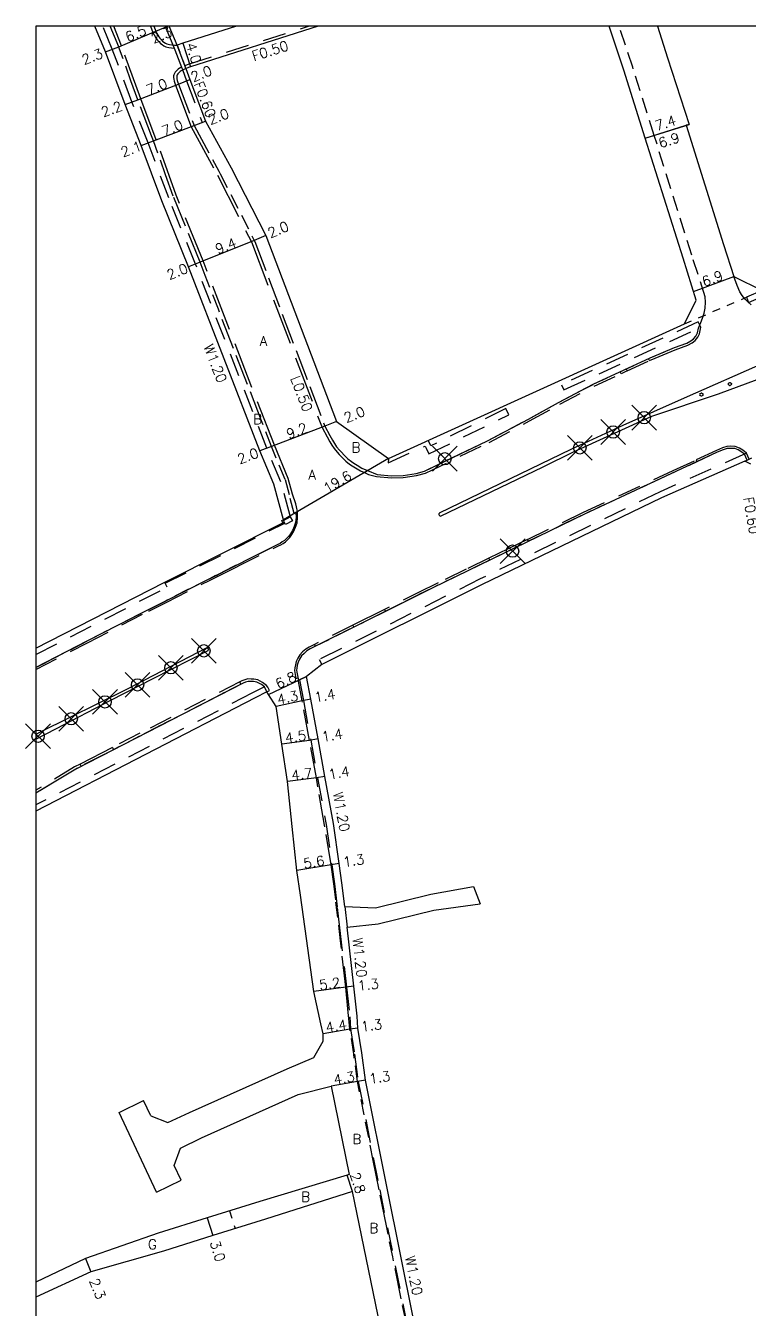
# Model space of a CAD drawing. Header units: metres. Extents: x -4002 to -3200, y -109800 to -109200.
# Drawn here: x -4001.7 to -3885.1, y -109406.7 to -109199.9 of the extents above; entities that cross this region are included whole.
import ezdxf

# ---------------------------------------------------------------- set-up
doc = ezdxf.new("R2010")
doc.units = ezdxf.units.M
doc.header["$LTSCALE"] = 2.5
doc.header["$PDMODE"] = 35
doc.header["$PDSIZE"] = 2
for name, pattern in [('2213000', [1.5, 1, -0.5]), ('2227000', [2.5, 2, -0.5]), ('2232000', [2.5, 1.5, -1]), ('2233000', [4, 3, -1]), ('6301000', [1, 0.5, -0.5])]:
    doc.linetypes.add(name, pattern=pattern)
doc.layers.get('0').update_dxf_attribs({"color": 150, "lineweight": 30})
for name, color, linetype in [('2101000', 177, 'Continuous'), ('2102000', 191, 'Continuous'), ('2102001', 191, 'Continuous'), ('2213000', 6, '2213000'), ('2226000', 44, '6132000'), ('2227000', 3, '2227000'), ('2227100', 7, 'Continuous'), ('2232000', 4, '2232000'), ('2233000', 62, '2233000'), ('2235000', 7, 'Continuous'), ('2239000', 3, 'Continuous'), ('5107000', 24, '2232000'), ('9107000', 111, 'Continuous'), ('9201100', 215, 'Continuous'), ('9201500', 222, 'Continuous'), ('9202100', 82, 'Continuous'), ('9202200', 155, '6301000'), ('9203500', 155, 'Continuous'), ('999', 7, 'Continuous')]:
    doc.layers.add(name, color=color, linetype=linetype)
doc.styles.add('Dm_Anotation', font='txt.shx', dxfattribs={"bigfont": 'pscdm.shx'})
doc.linetypes.add('6132000', pattern='A,1e-07,[100,DM.shx,S=0.25,R=0,X=0,Y=0],0.05,[100,DM.shx,S=0.2,R=0,X=0,Y=0],0.05,[100,DM.shx,S=0.15,R=0,X=0,Y=0],0.05,[100,DM.shx,S=0.1,R=0,X=0,Y=0],0.05,[100,DM.shx,S=0.05,R=0,X=0,Y=0],4.8', length=5)

# ---------------------------------------------------------------- blocks, each defined once
blk = doc.blocks.new('223900')
blk.add_lwpolyline([(-0.22, -0.37), (-0.44, -0.3), (-0.47, -0.27), (-0.48, -0.24), (-0.44, 0.01), (-0.48, 0.23), (-0.47, 0.27), (-0.45, 0.29), (-0.21, 0.38), (-0.04, 0.53), (0, 0.54), (0.03, 0.53), (0.22, 0.37), (0.44, 0.3), (0.47, 0.27), (0.48, 0.24), (0.44, -0.01), (0.48, -0.23), (0.47, -0.27), (0.45, -0.29), (0.21, -0.38), (0.04, -0.53), (0, -0.54), (-0.03, -0.53)], close=True)

msp = doc.modelspace()

# ---------------------------------------------------------------- linework, layer by layer
at = {"layer": '2101000'}
for points in [[(-3960.15, -109279.51), (-3961.67, -109273.79), (-3963.93, -109268.41), (-3975.41, -109238.75), (-3979.74, -109228.11), (-3983.04, -109219.22), (-3985.65, -109212.63), (-3988.82, -109204.15), (-3990.5, -109200)], [(-3967.69, -109200), (-3976.34, -109202.75), (-3977.28, -109203.04), (-3978.53, -109200)], [(-3954.46, -109200), (-3954.53, -109200.02), (-3975.13, -109206.56), (-3975.85, -109206.79), (-3975.2, -109208.61), (-3972.67, -109215.29), (-3968.57, -109222.83), (-3962.99, -109233.73), (-3951.61, -109263.68), (-3943.21, -109269.65)], [(-3895.55, -109247.95), (-3893.62, -109244.11), (-3895.76, -109237.36), (-3901.84, -109218.03), (-3905.29, -109207.06), (-3907.65, -109200)], [(-3899.88, -109200), (-3898.27, -109205.07), (-3894.78, -109215.81), (-3895.26, -109215.96), (-3889.23, -109235.15), (-3887.59, -109240.32), (-3883.01, -109242.57)], [(-3943.21, -109269.65), (-3895.55, -109247.95)], [(-3885.82, -109270.07), (-3899.25, -109275.98), (-3928.21, -109290.01), (-3953.94, -109302.83), (-3956.4, -109304.74)], [(-3884.84, -109270.58), (-3885.82, -109270.07)], [(-4000, -109300.19), (-3979.34, -109289.59), (-3960.23, -109279.98), (-3960.38, -109279.63), (-3960.15, -109279.51)], [(-3950.27, -109341.83), (-3950.71, -109337.99), (-3951.15, -109334.91), (-3952.07, -109328.43), (-3953.45, -109320.86), (-3954.56, -109314.81), (-3955.73, -109308.43), (-3956.4, -109304.74)], [(-3962.53, -109307.68), (-3962.8, -109307.22), (-3964.7, -109308.19), (-4000, -109326.48)], [(-3953.73, -109363.53), (-3953.75, -109362.35), (-3954.09, -109360.7), (-3955.24, -109355.53), (-3957.4, -109340), (-3957.96, -109336.03), (-3958.75, -109328.93), (-3959.5, -109321.68), (-3960.4, -109315.65), (-3961.31, -109309.57), (-3962.53, -109307.68)], [(-3943.45, -109387.19), (-3946.92, -109369.8), (-3947.52, -109365.41), (-3948.13, -109361.41), (-3948.25, -109359.48), (-3948.8, -109354.65), (-3949.89, -109345.12)], [(-3952.44, -109370.73), (-3949.57, -109384.99), (-3949.86, -109385.08), (-3963.95, -109389.32), (-3972.4, -109391.97), (-3980.33, -109394.45), (-3992.04, -109398.51)], [(-3944.49, -109409.71), (-3944.56, -109409.36), (-3949.02, -109387.75), (-3963.02, -109392.18), (-3971.51, -109394.83), (-3979.47, -109397.33), (-3991.18, -109400.64)], [(-3932.19, -109446.27), (-3933.29, -109440.47), (-3935.55, -109427.93), (-3935.78, -109426.69), (-3939.16, -109408.28), (-3943.45, -109387.19)]]:
    msp.add_lwpolyline(points, dxfattribs=at)
at = {"layer": '2102000'}
for points in [[(-3950.27, -109341.83), (-3945.31, -109342.04), (-3936.4, -109339.85), (-3929.51, -109338.6)], [(-3949.89, -109345.12), (-3944.86, -109344.6), (-3935.91, -109342.4), (-3928.44, -109341.37)], [(-3981.47, -109375.56), (-3978.73, -109376.59), (-3975.26, -109375.02), (-3959.55, -109367.98), (-3955.23, -109366.16), (-3953.73, -109363.53)], [(-3977.72, -109383.52), (-3976.71, -109380.72), (-3973.36, -109379.1), (-3957.78, -109372.12), (-3952.44, -109370.73)], [(-3981.47, -109375.56), (-3982.65, -109373.05)], [(-3980.58, -109387.82), (-3986.62, -109374.98)], [(-3976.61, -109385.89), (-3977.72, -109383.52)], [(-3992.04, -109398.51), (-4000, -109402.33)], [(-3991.18, -109400.64), (-4000, -109404.77)]]:
    msp.add_lwpolyline(points, dxfattribs=at)
at = {"layer": '2102001'}
for points in [[(-3929.51, -109338.6), (-3928.44, -109341.37)], [(-3986.62, -109374.98), (-3982.65, -109373.05)], [(-3980.58, -109387.82), (-3976.61, -109385.89)]]:
    msp.add_lwpolyline(points, dxfattribs=at)
at = {"layer": '2213000'}
for points in [[(-3892.12, -109244.46), (-3892.21, -109243.58), (-3894.33, -109236.91), (-3900.41, -109217.58), (-3903.87, -109206.6), (-3906.07, -109200)], [(-3980.69, -109200.79), (-3980.51, -109201.17), (-3980.21, -109201.69), (-3980.02, -109201.95), (-3979.84, -109202.15), (-3979.61, -109202.4), (-3979.4, -109202.56), (-3979.15, -109202.73), (-3978.91, -109202.84), (-3978.51, -109202.95), (-3978.13, -109203), (-3977.69, -109203.04), (-3977.28, -109203.04)], [(-3984.7, -109208.79), (-3986.53, -109203.72)], [(-3975.85, -109206.79), (-3976.29, -109207.02), (-3976.46, -109207.11), (-3976.6, -109207.2), (-3976.78, -109207.32), (-3976.93, -109207.44), (-3977.06, -109207.56), (-3977.15, -109207.69), (-3977.23, -109207.85), (-3977.3, -109207.99), (-3977.32, -109208.09), (-3977.33, -109208.25), (-3977.3, -109208.46), (-3977.26, -109208.74), (-3977.19, -109208.93)], [(-3979.11, -109223.96), (-3981.07, -109218.49), (-3981.39, -109217.66)], [(-3970.55, -109223.37), (-3970.34, -109223.77), (-3964.83, -109234.51), (-3964.76, -109234.69)], [(-3970.62, -109245.59), (-3972.72, -109240.16)], [(-3884.79, -109244.91), (-3885.29, -109244.46), (-3885.77, -109243.98), (-3886.26, -109243.39), (-3886.6, -109242.77), (-3887.02, -109241.78), (-3887.59, -109240.32)], [(-3893.27, -109248.67), (-3892.8, -109247.48), (-3892.58, -109246.89), (-3892.38, -109246.23), (-3892.2, -109245.44), (-3892.12, -109244.46)], [(-3946.57, -109271.6), (-3945.06, -109272.2), (-3942.72, -109272.42), (-3940.85, -109272.36), (-3938.75, -109272.06), (-3937.39, -109271.67), (-3927.14, -109266.73), (-3920.67, -109263.28), (-3915.8, -109260.6), (-3910.25, -109257.69), (-3905.95, -109255.69), (-3901.06, -109253.43), (-3897.14, -109251.78), (-3895.15, -109251.06), (-3894.51, -109250.71), (-3894.07, -109250.35), (-3893.69, -109249.92), (-3893.42, -109249.4), (-3893.27, -109248.67)], [(-3958.4, -109278.49), (-3959.18, -109275.52), (-3959.84, -109273.03), (-3962.06, -109267.7), (-3963.66, -109263.56)], [(-3885.88, -109268.92), (-3886.44, -109268.49), (-3886.88, -109268.27), (-3887.44, -109268.05), (-3888.06, -109268.01), (-3888.65, -109268.05), (-3889.32, -109268.23), (-3890.25, -109268.64), (-3911.65, -109278.59), (-3936.06, -109290.46), (-3955.82, -109300.32), (-3956.34, -109300.63), (-3956.82, -109301.04), (-3957.21, -109301.45), (-3957.54, -109301.97), (-3957.76, -109302.45), (-3957.9, -109302.95), (-3957.99, -109303.42), (-3958.01, -109303.74), (-3957.98, -109304.08), (-3957.73, -109305.38)], [(-3949.19, -109270.12), (-3948.78, -109270.39), (-3948.24, -109270.73), (-3947.48, -109271.18), (-3946.57, -109271.6)], [(-3958.13, -109278.33), (-3958.11, -109279.15), (-3958.2, -109279.97), (-3958.41, -109280.62), (-3958.69, -109281.23), (-3958.99, -109281.76), (-3959.32, -109282.2), (-3959.63, -109282.52), (-3959.98, -109282.84), (-3960.32, -109283.09), (-3960.68, -109283.32), (-3961.03, -109283.48), (-3972.07, -109289), (-3979.05, -109292.56), (-3981.93, -109294), (-3991.83, -109299.08), (-4000, -109303.33)], [(-3958.13, -109278.33), (-3958.4, -109278.49)], [(-3963.2, -109306.42), (-3963.69, -109306.07), (-3964.42, -109305.69), (-3964.93, -109305.58), (-3965.35, -109305.56), (-3965.82, -109305.54), (-3966.24, -109305.65), (-3966.64, -109305.82), (-3993.59, -109319.67), (-4000, -109323.56)], [(-3950.95, -109347.32), (-3951.71, -109340.74)], [(-3945.67, -109382.71), (-3948.2, -109369.98), (-3948.82, -109365.54), (-3949.42, -109361.57), (-3949.59, -109359.88)], [(-3942.53, -109398.27), (-3943.55, -109393.24)], [(-3940.37, -109408.93), (-3940.44, -109408.52), (-3941.15, -109405.02)]]:
    msp.add_lwpolyline(points, dxfattribs=at)
at = {"layer": '2226000'}
for points in [[(-3882.43, -109254.1), (-3895.6, -109259.93), (-3905.46, -109264.35), (-3913.84, -109268.19), (-3935.04, -109278.47), (-3935.07, -109278.52), (-3935.08, -109278.58), (-3935.09, -109278.63), (-3935.08, -109278.68), (-3935.05, -109278.78), (-3935.01, -109278.84), (-3934.95, -109278.88), (-3934.85, -109278.92), (-3918.27, -109270.96), (-3913.4, -109268.59), (-3900.78, -109262.83), (-3890.04, -109259.2), (-3869.89, -109251.74)], [(-3972.46, -109300.16), (-3985.41, -109306.84), (-3999.34, -109313.75), (-4000, -109314.09)], [(-4000, -109314.85), (-3996.8, -109313.19), (-3987.94, -109308.56), (-3981.1, -109305.1), (-3972.26, -109300.55), (-3972.24, -109300.51), (-3972.22, -109300.47), (-3972.22, -109300.43), (-3972.22, -109300.38), (-3972.23, -109300.34), (-3972.24, -109300.31), (-3972.26, -109300.28), (-3972.28, -109300.25), (-3972.3, -109300.23), (-3972.32, -109300.21), (-3972.34, -109300.2), (-3972.37, -109300.18), (-3972.39, -109300.18), (-3972.41, -109300.17), (-3972.43, -109300.17), (-3972.46, -109300.16)]]:
    msp.add_lwpolyline(points, dxfattribs=at)
at = {"layer": '2227000'}
for points in [[(-3986.53, -109203.72), (-3986.67, -109203.33), (-3988.02, -109200)], [(-3981.01, -109200), (-3980.69, -109200.79)], [(-3981.39, -109217.66), (-3983.58, -109211.88), (-3984.7, -109208.79)], [(-3977.19, -109208.93), (-3977.06, -109209.33), (-3974.53, -109216), (-3970.55, -109223.37)], [(-3972.72, -109240.16), (-3973.56, -109238.01), (-3977.88, -109227.38), (-3979.11, -109223.96)], [(-3964.76, -109234.69), (-3953.47, -109264.41), (-3952.65, -109265.93), (-3952.25, -109266.7), (-3951.92, -109267.2), (-3951.56, -109267.75), (-3951.1, -109268.29), (-3950.8, -109268.64), (-3950.35, -109269.13), (-3949.74, -109269.7), (-3949.19, -109270.12)], [(-3963.66, -109263.56), (-3970.62, -109245.59)], [(-3897.14, -109251.78), (-3895.15, -109251.06)], [(-3915.8, -109260.6), (-3910.25, -109257.69), (-3905.95, -109255.69)], [(-3938.75, -109272.06), (-3937.39, -109271.67), (-3927.14, -109266.73)], [(-3890.25, -109268.64), (-3902.76, -109274.46)], [(-3911.65, -109278.59), (-3915.61, -109280.51)], [(-3972.07, -109289), (-3961.03, -109283.48)], [(-3921.85, -109283.55), (-3928.15, -109286.61)], [(-3936.06, -109290.46), (-3948.38, -109296.61)], [(-3981.93, -109294), (-3979.05, -109292.56)], [(-4000, -109303.33), (-3991.83, -109299.08)], [(-3951.71, -109340.74), (-3952, -109338.16), (-3952.43, -109335.12), (-3953.53, -109328.69), (-3954.83, -109321.11), (-3955.94, -109315.06), (-3957.1, -109308.68), (-3957.71, -109305.5), (-3957.73, -109305.38)], [(-3969.62, -109307.35), (-3971.26, -109308.19)], [(-3978.39, -109311.86), (-3982.58, -109314.01)], [(-3988.9, -109317.26), (-3990.74, -109318.21)], [(-3997.77, -109322.21), (-3999.35, -109323.16)], [(-3949.59, -109359.88), (-3949.69, -109358.9), (-3950.09, -109354.8), (-3950.95, -109347.32)], [(-3944.73, -109387.45), (-3945.67, -109382.71)], [(-3943.55, -109393.24), (-3944.73, -109387.45)], [(-3941.15, -109405.02), (-3942.53, -109398.27)]]:
    msp.add_lwpolyline(points, dxfattribs=at)
at = {"layer": '2227100'}
for p in [(-3902.01, -109263.06, 10.17), (-3907.02, -109265.37, 9.92), (-3912.39, -109267.93, 9.91), (-3934.13, -109269.68, 9.95), (-3923.22, -109284.56, 10.05), (-3972.96, -109300.63, 9.92), (-3978.26, -109303.35, 9.88), (-3983.63, -109306.11, 9.81), (-3988.88, -109308.85, 9.64), (-3994.32, -109311.57, 9.78), (-3999.66, -109314.38, 9.64)]:
    msp.add_point(p, dxfattribs=at)
at = {"layer": '2232000'}
for points in [[(-3979.18, -109200), (-3979.12, -109200.15), (-3977.73, -109203.54), (-3977.63, -109203.78), (-3976.56, -109206.6), (-3976.41, -109206.99), (-3975.76, -109208.81), (-3973.23, -109215.5), (-3972.67, -109215.29)], [(-3976.03, -109206.32), (-3975.28, -109206.08), (-3956.11, -109200)], [(-3975.85, -109206.79), (-3976.03, -109206.32), (-3977.28, -109203.04)], [(-3885.55, -109243.67), (-3885.2, -109244.49), (-3883.5, -109243.75), (-3863.51, -109235.75), (-3852.16, -109230.93), (-3843.69, -109227.38), (-3835.03, -109223.77), (-3827.18, -109220.54), (-3816.15, -109215.83), (-3816.45, -109215.12)], [(-3883.01, -109242.57), (-3885.55, -109243.67)], [(-3904.78, -109255.54), (-3901.16, -109253.87), (-3901.31, -109253.55)], [(-3947.1, -109271.91), (-3946.44, -109272.2), (-3945.12, -109272.55), (-3942.73, -109272.78), (-3940.82, -109272.71), (-3938.68, -109272.4), (-3937.27, -109272), (-3926.98, -109267.05), (-3920.51, -109263.59), (-3915.63, -109260.91), (-3910.09, -109258), (-3905.75, -109255.99)], [(-3943.21, -109269.65), (-3943.27, -109270.34), (-3937.3, -109267.64), (-3937.16, -109267.96), (-3936.72, -109268.91), (-3923.81, -109262.61), (-3924.3, -109261.6), (-3936.39, -109267.62), (-3936.77, -109266.79)], [(-3885.82, -109270.07), (-3885.1, -109269.74), (-3885.56, -109268.78), (-3899.44, -109275.01), (-3928.42, -109289.05), (-3954.36, -109302.01), (-3953.94, -109302.83)], [(-3920.66, -109282.97), (-3920.8, -109282.67), (-3911.79, -109278.29), (-3897.33, -109271.57), (-3893.67, -109269.87), (-3893.53, -109270.16)], [(-3947.1, -109271.91), (-3946.57, -109271.6)], [(-4000, -109301.21), (-3978.86, -109290.36), (-3979.17, -109289.74), (-3959.91, -109280.05)], [(-3960.23, -109279.98), (-3960.01, -109279.87)], [(-3926.9, -109286.01), (-3927.04, -109285.71), (-3930.7, -109287.49), (-3935.19, -109289.67), (-3936.2, -109290.16), (-3937.5, -109290.81), (-3943.84, -109293.97), (-3943.69, -109294.27)], [(-4000, -109303.63), (-3991.71, -109299.31), (-3981.82, -109294.23), (-3978.94, -109292.79), (-3971.95, -109289.23), (-3970.74, -109288.63), (-3970.85, -109288.39)], [(-3948.79, -109296.81), (-3948.94, -109296.51), (-3955.15, -109299.6), (-3955, -109299.91)], [(-3966.98, -109305.99), (-3967.16, -109305.63), (-3983.25, -109313.91), (-3987.69, -109316.19), (-3987.51, -109316.54)], [(-3962.8, -109307.22), (-3963.2, -109306.42), (-3965.11, -109307.39), (-4000, -109325.46)], [(-3992.72, -109319.22), (-3992.9, -109318.87), (-3993.79, -109319.33), (-4000, -109323.09)]]:
    msp.add_lwpolyline(points, dxfattribs=at)
msp.add_lwpolyline([(-3892.9, -109248.5), (-3893.34, -109247.65), (-3915.35, -109257.75), (-3914.96, -109258.6)], close=True, dxfattribs=at)
at = {"layer": '2233000'}
for points in [[(-3958.7, -109275.39), (-3959.37, -109272.87), (-3961.6, -109267.51), (-3973.09, -109237.82), (-3977.41, -109227.2), (-3980.61, -109218.32), (-3983.11, -109211.71), (-3986.2, -109203.16), (-3987.48, -109200)], [(-3981.55, -109200), (-3981.15, -109200.99), (-3980.95, -109201.4), (-3980.63, -109201.96), (-3980.41, -109202.27), (-3980.21, -109202.48), (-3979.95, -109202.77), (-3979.69, -109202.97), (-3979.4, -109203.17), (-3979.08, -109203.31), (-3978.61, -109203.44), (-3978.19, -109203.5), (-3977.73, -109203.54)], [(-3976.56, -109206.6), (-3976.71, -109206.68), (-3976.87, -109206.78), (-3977.07, -109206.92), (-3977.26, -109207.06), (-3977.44, -109207.23), (-3977.58, -109207.43), (-3977.68, -109207.63), (-3977.77, -109207.82), (-3977.82, -109208.02), (-3977.84, -109208.26), (-3977.8, -109208.54), (-3977.74, -109208.86), (-3977.53, -109209.5), (-3974.99, -109216.21), (-3970.78, -109224), (-3965.29, -109234.72), (-3953.92, -109264.62), (-3953.09, -109266.17), (-3952.68, -109266.95), (-3952.34, -109267.47), (-3951.96, -109268.05), (-3951.48, -109268.61), (-3951.17, -109268.97), (-3950.7, -109269.48), (-3950.06, -109270.08), (-3949.48, -109270.53), (-3949.05, -109270.81), (-3948.5, -109271.16), (-3947.72, -109271.63), (-3947.1, -109271.91)], [(-3901.16, -109253.87), (-3900.92, -109253.76), (-3897.01, -109252.11), (-3895, -109251.39), (-3894.31, -109251), (-3893.83, -109250.61), (-3893.4, -109250.12), (-3893.12, -109249.58), (-3892.9, -109248.5)], [(-3885.56, -109268.78), (-3886.12, -109268.31), (-3886.68, -109267.99), (-3887.37, -109267.72), (-3888.06, -109267.68), (-3888.71, -109267.72), (-3889.43, -109267.92), (-3890.38, -109268.34), (-3893.67, -109269.87)], [(-3970.74, -109288.63), (-3960.92, -109283.72), (-3960.55, -109283.54), (-3960.18, -109283.31), (-3959.81, -109283.04), (-3959.45, -109282.71), (-3959.12, -109282.37), (-3958.77, -109281.9), (-3958.46, -109281.35), (-3958.17, -109280.71), (-3957.94, -109280.02), (-3957.85, -109279.16), (-3957.87, -109278.19), (-3958.01, -109277.42), (-3958.15, -109276.92), (-3958.7, -109275.39)], [(-3920.8, -109282.67), (-3927.04, -109285.71)], [(-3943.84, -109293.97), (-3948.94, -109296.51)], [(-3955.15, -109299.6), (-3956, -109300.02), (-3956.53, -109300.37), (-3957.04, -109300.8), (-3957.47, -109301.25), (-3957.83, -109301.82), (-3958.07, -109302.34), (-3958.21, -109302.87), (-3958.32, -109303.37), (-3958.35, -109303.77), (-3958.12, -109305.07), (-3957.81, -109304.99)], [(-3962.8, -109307.22), (-3962.38, -109307.01), (-3962.66, -109306.48), (-3962.84, -109306.2), (-3963.49, -109305.72), (-3964.28, -109305.31), (-3964.88, -109305.18), (-3965.33, -109305.17), (-3965.86, -109305.14), (-3966.37, -109305.27), (-3966.81, -109305.46), (-3967.16, -109305.63)], [(-3987.69, -109316.19), (-3992.9, -109318.87)]]:
    msp.add_lwpolyline(points, dxfattribs=at)
at = {"layer": '2235000'}
for points in [[(-3905.9, -109255.67), (-3904.93, -109255.22), (-3904.78, -109255.54), (-3905.75, -109255.99)], [(-3960.14, -109279.64), (-3959.05, -109279.05), (-3958.7, -109279.69), (-3959.79, -109280.28)]]:
    msp.add_lwpolyline(points, close=True, dxfattribs=at)
at = {"layer": '5107000'}
for points in [[(-3960.15, -109279.51), (-3959.07, -109278.88), (-3960.53, -109273.4), (-3962.82, -109267.96), (-3974.3, -109238.31), (-3978.62, -109227.67), (-3981.92, -109218.8), (-3984.53, -109212.2), (-3987.7, -109203.71), (-3989.21, -109200)], [(-3956.4, -109304.74), (-3957.52, -109305.28), (-3956.91, -109308.64), (-3955.74, -109315.03), (-3954.63, -109321.08), (-3953.26, -109328.62), (-3952.34, -109335.08), (-3951.9, -109338.14), (-3951.46, -109341.96), (-3951.09, -109345.25), (-3949.99, -109354.79), (-3949.44, -109359.58), (-3949.33, -109361.53), (-3948.71, -109365.59), (-3948.1, -109370), (-3944.63, -109387.43), (-3940.34, -109408.51), (-3936.96, -109426.91), (-3936.74, -109428.14), (-3934.47, -109440.69), (-3933.41, -109446.27)], [(-3950.27, -109341.83), (-3949.89, -109345.12)]]:
    msp.add_lwpolyline(points, dxfattribs=at)
at = {"layer": '9107000'}
for points in [[(-3946.57, -109271.6), (-3945.06, -109272.2), (-3942.72, -109272.42), (-3940.85, -109272.36), (-3938.75, -109272.06), (-3937.39, -109271.67), (-3927.14, -109266.73), (-3920.67, -109263.28), (-3915.8, -109260.6), (-3910.25, -109257.69), (-3905.95, -109255.69), (-3901.06, -109253.43), (-3897.14, -109251.78), (-3895.15, -109251.06), (-3894.51, -109250.71), (-3894.07, -109250.35), (-3893.69, -109249.92), (-3893.42, -109249.4), (-3893.27, -109248.67)], [(-3885.82, -109270.07), (-3885.45, -109269.9), (-3885.88, -109268.92), (-3886.44, -109268.49), (-3886.88, -109268.27), (-3887.44, -109268.05), (-3888.06, -109268.01), (-3888.65, -109268.05), (-3889.32, -109268.23), (-3890.25, -109268.64), (-3911.65, -109278.59), (-3936.06, -109290.46), (-3955.82, -109300.32), (-3956.34, -109300.63), (-3956.82, -109301.04), (-3957.21, -109301.45), (-3957.54, -109301.97), (-3957.76, -109302.45), (-3957.9, -109302.95), (-3957.99, -109303.42), (-3958.01, -109303.74), (-3957.98, -109304.08), (-3957.73, -109305.38)], [(-3958.13, -109278.33), (-3958.11, -109279.15), (-3958.2, -109279.97), (-3958.41, -109280.62), (-3958.69, -109281.23), (-3958.99, -109281.76), (-3959.32, -109282.2), (-3959.63, -109282.52), (-3959.98, -109282.84), (-3960.32, -109283.09), (-3960.68, -109283.32), (-3961.03, -109283.48), (-3972.07, -109289), (-3979.05, -109292.56), (-3981.93, -109294), (-3991.83, -109299.08), (-4000, -109303.33)], [(-3962.8, -109307.22), (-3963.2, -109306.42), (-3963.69, -109306.07), (-3964.42, -109305.69), (-3964.93, -109305.58), (-3965.35, -109305.56), (-3965.82, -109305.54), (-3966.24, -109305.65), (-3966.64, -109305.82), (-3993.59, -109319.67), (-4000, -109323.56)]]:
    msp.add_lwpolyline(points, dxfattribs=at)
at = {"layer": '9201100'}
for points in [[(-3980.69, -109200.79), (-3978.76, -109200)], [(-3954.53, -109200), (-3954.53, -109200.02)], [(-3986.67, -109203.33), (-3980.69, -109200.79)], [(-3988.82, -109204.15), (-3986.67, -109203.33)], [(-3976.34, -109202.75), (-3975.13, -109206.56)], [(-3983.58, -109211.88), (-3977.06, -109209.33)], [(-3977.06, -109209.33), (-3975.2, -109208.61)], [(-3985.65, -109212.63), (-3983.58, -109211.88)], [(-3981.07, -109218.49), (-3974.53, -109216)], [(-3974.53, -109216), (-3972.67, -109215.29)], [(-3901.84, -109218.03), (-3894.78, -109215.81)], [(-3901.84, -109218.03), (-3895.26, -109215.96)], [(-3983.04, -109219.22), (-3981.07, -109218.49)], [(-3964.83, -109234.51), (-3973.56, -109238.01)], [(-3962.99, -109233.73), (-3964.83, -109234.51)], [(-3973.56, -109238.01), (-3975.41, -109238.75)], [(-3894.06, -109242.73), (-3887.59, -109240.32)], [(-3951.61, -109263.68), (-3953.47, -109264.41)], [(-3953.47, -109264.41), (-3962.06, -109267.7)], [(-3962.06, -109267.7), (-3963.93, -109268.41)], [(-3943.21, -109269.65), (-3960.15, -109279.51)], [(-3962.53, -109307.68), (-3956.4, -109304.74)], [(-3957.1, -109308.68), (-3961.31, -109309.57)], [(-3955.73, -109308.43), (-3957.1, -109308.68)], [(-3955.94, -109315.06), (-3960.4, -109315.65)], [(-3954.56, -109314.81), (-3955.94, -109315.06)], [(-3954.83, -109321.11), (-3959.5, -109321.68)], [(-3953.45, -109320.86), (-3954.83, -109321.11)], [(-3952.43, -109335.12), (-3957.96, -109336.03)], [(-3951.15, -109334.91), (-3952.43, -109335.12)], [(-3950.09, -109354.8), (-3955.24, -109355.53)], [(-3948.8, -109354.65), (-3950.09, -109354.8)], [(-3948.13, -109361.41), (-3949.42, -109361.57)], [(-3949.42, -109361.57), (-3953.75, -109362.35)], [(-3946.92, -109369.8), (-3948.2, -109369.98)], [(-3948.2, -109369.98), (-3952.44, -109370.73)], [(-3949.02, -109387.75), (-3949.86, -109385.08)], [(-3972.4, -109391.97), (-3971.51, -109394.83)], [(-3992.04, -109398.51), (-3991.18, -109400.64)]]:
    msp.add_lwpolyline(points, dxfattribs=at)
at = {"layer": '9202200'}
for points in [[(-3977.28, -109203.04), (-3975.85, -109206.79)], [(-3895.55, -109247.95), (-3883.01, -109242.57)], [(-3885.82, -109270.07), (-3881.23, -109267.94)], [(-3962.53, -109307.68), (-3956.4, -109304.74)], [(-3968.81, -109390.84), (-3967.9, -109393.7)]]:
    msp.add_lwpolyline(points, dxfattribs=at)
at = {"layer": '999'}
msp.add_lwpolyline([(-4000, -109800), (-3200, -109800), (-3200, -109200), (-4000, -109200)], close=True, dxfattribs=at)

# ---------------------------------------------------------------- block references
at = {"layer": '2239000', "xscale": 0.5, "yscale": 0.5, "zscale": 0.5}
for p in [(-3888.21, -109257.65, 9.39), (-3892.8, -109259.34, 9.39)]:
    msp.add_blockref('223900', p, dxfattribs=at)

# ---------------------------------------------------------------- texts
at = {"layer": '9201500', "style": 'Dm_Anotation'}
for s, rotation, p in [('6.5', 23.07, (-3985.19, -109202.6)), ('2.3', 22.1693, (-3981.06, -109202.83)), ('2.3', 20.7513, (-3992.25, -109206.24)), ('4.0', 287.5713, (-3975.87, -109202.93)), ('2.0', 21.3472, (-3974.67, -109209.01)), ('7.0', 21.335, (-3981.85, -109211.1)), ('2.2', 19.887, (-3989.17, -109214.68)), ('2.0', 20.8557, (-3971.92, -109215.92)), ('7.4', 17.4553, (-3899.99, -109216.87)), ('7.0', 20.8729, (-3979.34, -109217.72)), ('2.1', 20.3877, (-3985.99, -109221.13)), ('6.9', 17.4553, (-3899.42, -109219.65)), ('2.0', 23.1537, (-3962.24, -109234.17)), ('9.4', 21.8089, (-3970.72, -109236.76)), ('2.0', 21.8187, (-3978.53, -109240.9)), ('6.9', 20.4502, (-3892.36, -109241.99)), ('2.0', 21.4107, (-3950.01, -109263.92)), ('9.2', 20.9381, (-3959.29, -109266.54)), ('2.0', 20.7282, (-3967.18, -109270.58)), ('19.6', 30.204, (-3953.11, -109275.29)), ('6.8', 25.5894, (-3960.95, -109306.81)), ('4.3', 12.0711, (-3960.97, -109309.28)), ('1.4', 10.1756, (-3955, -109308.92)), ('4.5', 7.5327, (-3959.77, -109315.46)), ('1.4', 10.1163, (-3953.83, -109315.3)), ('4.7', 7.0785, (-3958.76, -109321.49)), ('1.4', 10.0058, (-3952.73, -109321.35)), ('5.6', 9.322, (-3956.79, -109335.73)), ('1.3', 9.1766, (-3950.38, -109335.48)), ('5.2', 8.1664, (-3954.26, -109355.29)), ('1.3', 6.352, (-3948.08, -109355.39)), ('4.4', 10.1585, (-3953.18, -109362.15)), ('1.3', 7.5011, (-3947.55, -109361.97)), ('4.3', 10.0377, (-3951.91, -109370.53)), ('1.3', 7.8737, (-3946.21, -109370.35)), ('2.8', 287.5684, (-3949.44, -109384.95)), ('3.0', 287.3753, (-3972, -109395.93)), ('2.3', 291.9653, (-3991.46, -109402.1))]:
    msp.add_text(s, height=1.6, rotation=rotation, dxfattribs=at).set_placement(p)
at = {"layer": '9202100', "style": 'Dm_Anotation'}
for s, p in [('A', (-3963.97, -109251.51)), ('B', (-3965.02, -109264.1)), ('B', (-3949.15, -109268.66)), ('A', (-3956.12, -109273.05)), ('B', (-3949.03, -109380.07)), ('B', (-3957.28, -109389.38)), ('B', (-3946.29, -109394.41)), ('G', (-3981.96, -109397.04))]:
    msp.add_text(s, height=1.6, dxfattribs=at).set_placement(p)
at = {"layer": '9203500', "style": 'Dm_Anotation'}
for s, rotation, p in [('F0.50', 17.6039, (-3964.92, -109205.64)), ('F0.60', 290.7559, (-3974.6, -109209.27)), ('W1.20', 291.1664, (-3973.02, -109251.6)), ('L0.50', 290.8092, (-3959.02, -109256.7)), ('F0.60', 279.7885, (-3886.05, -109276)), ('W1.20', 280.3521, (-3952.16, -109323.53)), ('W1.20', 276.547, (-3949.01, -109346.94)), ('W1.20', 281.4935, (-3940.55, -109398.27))]:
    msp.add_text(s, height=1.6, rotation=rotation, dxfattribs=at).set_placement(p)

doc.saveas('drawing.dxf')
